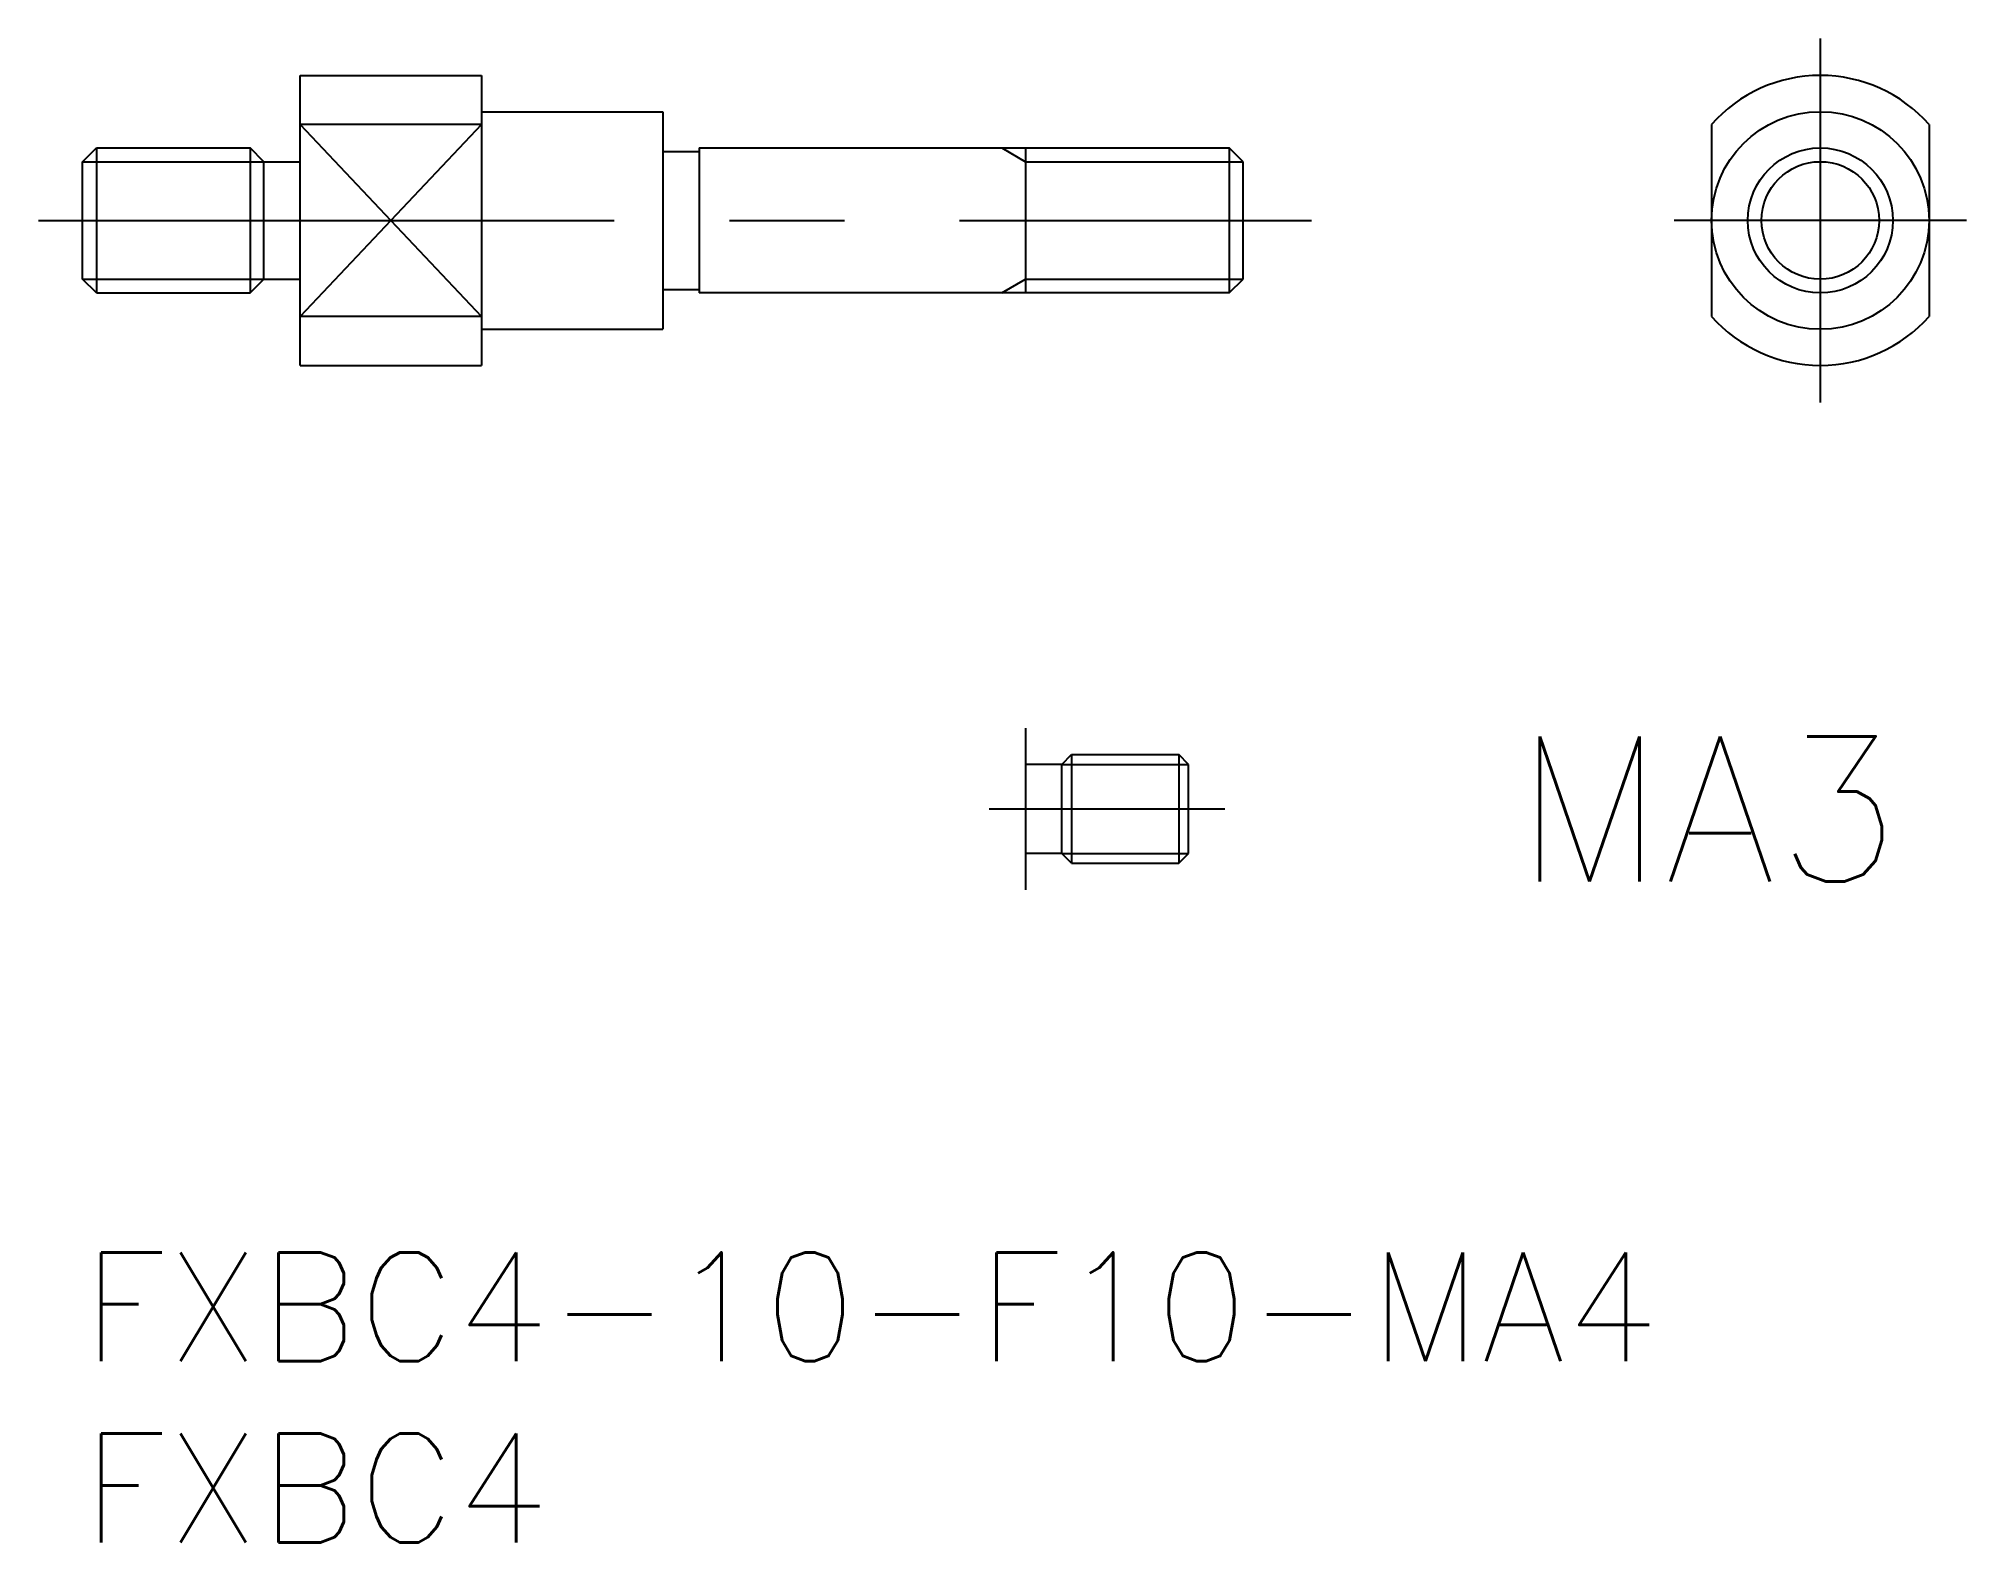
# Model space of a CAD drawing. Extents: x -1.2 to 51.9, y -8 to 33.5.
import ezdxf

# ---------------------------------------------------------------- set-up
doc = ezdxf.new("R2010")
doc.units = 0
doc.header["$LTSCALE"] = 0.5
doc.linetypes.add('CENTER', pattern=[50.8, 31.75, -6.35, 6.35, -6.35])
for name, color, linetype in [('MSM_CENTER', 1, 'CENTER'), ('MSM_CONTINUOUS', 7, 'CONTINUOUS'), ('MSM_NARROW', 5, 'CONTINUOUS'), ('MSM_PART_NUMBER', 7, 'CONTINUOUS')]:
    doc.layers.add(name, color=color, linetype=linetype)
doc.styles.get("Standard").update_dxf_attribs({"font": 'txt.shx', "height": 3, "bigfont": 'bigfont.shx'})

# ---------------------------------------------------------------- blocks, each defined once
blk = doc.blocks.new('*U4')
at = {"layer": 'MSM_PART_NUMBER'}
blk.add_text('FXBC4-10-F10-MA4', height=3, dxfattribs=at).set_placement((0, -3))
blk = doc.blocks.new('*U5')
at = {"layer": 'MSM_PART_NUMBER'}
blk.add_text('FXBC4', height=3, dxfattribs=at).set_placement((0, -8))
blk = doc.blocks.new('*U6')
at = {"layer": 'MSM_PART_NUMBER'}
blk.add_text('MA3', height=4, dxfattribs=at).set_placement((39.5, 10.2295))

msp = doc.modelspace()

# ---------------------------------------------------------------- linework, layer by layer
at = {"layer": 'MSM_CENTER'}
for p, q in [((47.919117, 33.47544), (47.919117, 23.44256)), ((-1.21629, 28.459), (33.889086, 28.459)), ((51.949148, 28.459), (43.889086, 28.459)), ((25, 12.2295), (31.5, 12.2295))]:
    msp.add_line(p, q, dxfattribs=at)
at = {"layer": 'MSM_CONTINUOUS'}
for p, q in [((6, 32.459), (11, 32.459)), ((6, 24.459), (6, 32.459)), ((11, 32.459), (11, 24.459)), ((11, 31.459), (16, 31.459)), ((16, 31.459), (16, 25.459)), ((11, 31.104752), (6, 31.104752)), ((44.919117, 31.104752), (44.919117, 25.813249)), ((50.919117, 31.104752), (50.919117, 25.813249)), ((0, 30.08), (0.379, 30.459)), ((0.379, 30.459), (4.621, 30.459)), ((0.379, 30.459), (0.379, 26.459)), ((5, 30.08), (4.621, 30.459)), ((4.621, 30.459), (4.621, 26.459)), ((16, 30.359), (17, 30.359)), ((17, 30.459), (31.621, 30.459)), ((17, 30.459), (17, 26.459)), ((26, 30.459), (26, 26.459)), ((32, 30.08), (31.621, 30.459)), ((31.621, 30.459), (31.621, 26.459)), ((0, 26.838), (0, 30.08)), ((5, 26.838), (5, 30.08)), ((5, 30.08), (6, 30.08)), ((32, 26.838), (32, 30.08)), ((0.379, 26.459), (0, 26.838)), ((4.621, 26.459), (5, 26.838)), ((5, 26.838), (6, 26.838)), ((31.621, 26.459), (32, 26.838)), ((0.379, 26.459), (4.621, 26.459)), ((16, 26.559), (17, 26.559)), ((31.621, 26.459), (17, 26.459)), ((11, 25.813249), (6, 25.813249)), ((11, 25.459), (16, 25.459)), ((6, 24.459), (11, 24.459)), ((26, 14.459), (26, 10)), ((27, 13.459), (26, 13.459)), ((27, 13.459), (27.2705, 13.7295)), ((27, 11), (27, 13.459)), ((27.2705, 13.7295), (30.2295, 13.7295)), ((27.2705, 13.7295), (27.2705, 10.7295)), ((30.5, 13.459), (30.2295, 13.7295)), ((30.2295, 13.7295), (30.2295, 10.7295)), ((30.5, 11), (30.5, 13.459)), ((27, 11), (26, 11)), ((27.2705, 10.7295), (27, 11)), ((27.2705, 10.7295), (30.2295, 10.7295)), ((30.2295, 10.7295), (30.5, 11))]:
    msp.add_line(p, q, dxfattribs=at)
for radius in [3, 2]:
    msp.add_circle((47.919117, 28.459), radius, dxfattribs=at)
for start, end in [(41.409622, 138.590378), (221.409622, 318.590378)]:
    msp.add_arc((47.919117, 28.459), 4, start, end, dxfattribs=at)
at = {"layer": 'MSM_NARROW'}
for p, q in [((6, 31.104752), (11, 25.813249)), ((11, 31.104752), (6, 25.813249)), ((25.343553, 30.459), (26, 30.08)), ((0, 30.08), (5, 30.08)), ((26, 30.08), (32, 30.08)), ((0, 26.838), (5, 26.838)), ((25.343553, 26.459), (26, 26.838)), ((26, 26.838), (32, 26.838)), ((27, 13.459), (30.5, 13.459)), ((27, 11), (30.5, 11))]:
    msp.add_line(p, q, dxfattribs=at)
msp.add_circle((47.919117, 28.459), 1.621, dxfattribs=at)

# ---------------------------------------------------------------- block references
at = {"layer": 'MSM_CONTINUOUS'}
for name in ['*U6', '*U4', '*U5']:
    msp.add_blockref(name, (0, 0), dxfattribs=at)

doc.saveas('drawing.dxf')
